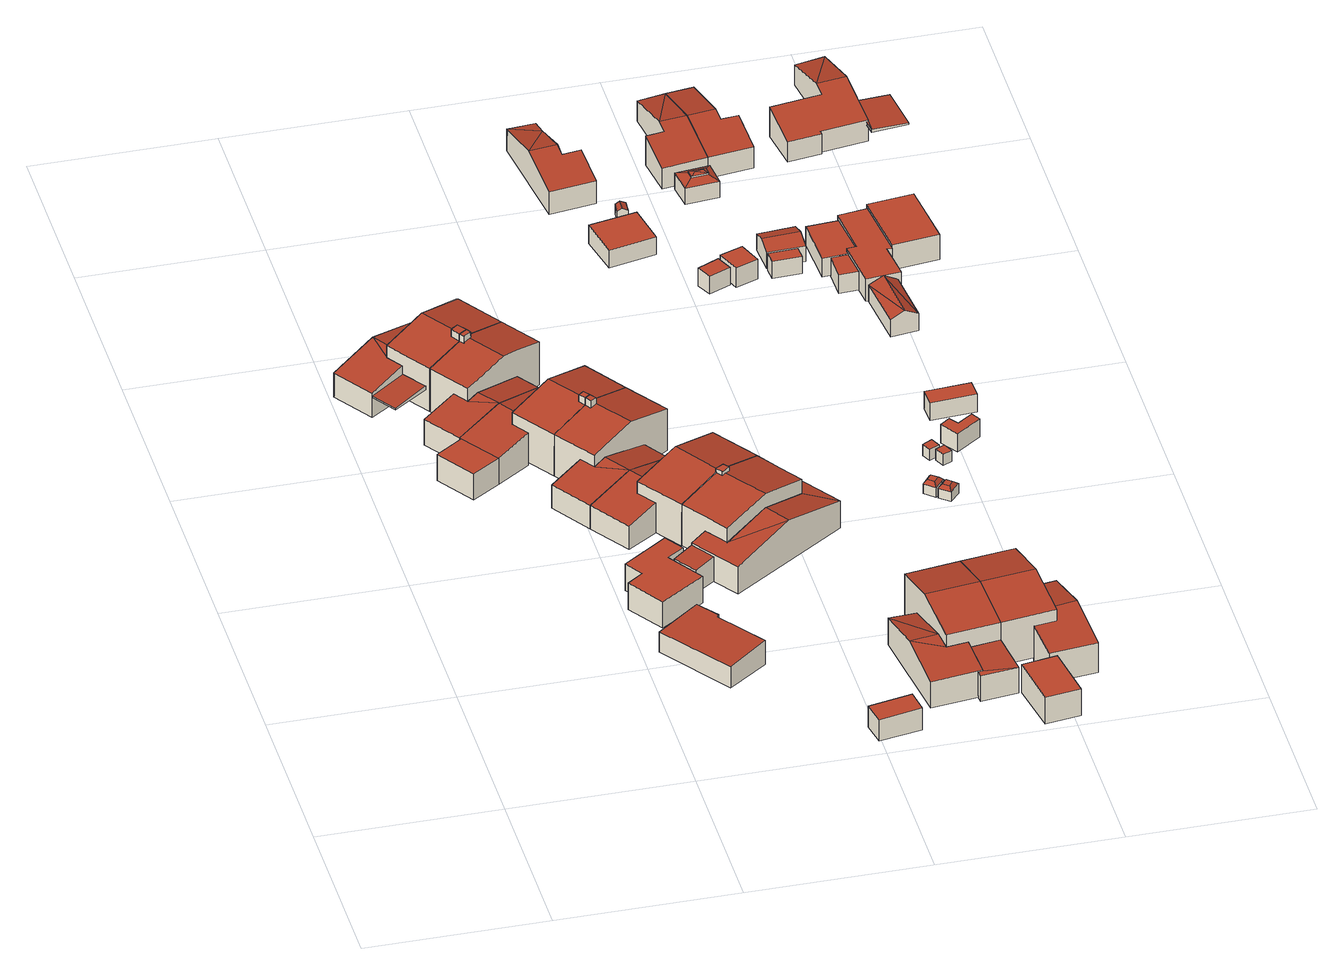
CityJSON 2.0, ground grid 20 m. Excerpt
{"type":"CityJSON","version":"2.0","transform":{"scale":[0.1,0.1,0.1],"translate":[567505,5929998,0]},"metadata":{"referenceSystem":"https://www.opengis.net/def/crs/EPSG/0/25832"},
"CityObjects":{
"building1":{"type":"Building","attributes":{"Grundfläche 2D":"46.793778","Grundhöhe NN":"1.252"},"children":["building1-1","building1-2"],"geometry":[{"type":"Solid","lod":"3","boundaries":[[[[0,1,2,3,4]],[[5,2,1]],[[2,5,6,7,8]],[[0,9,10,11,12,1]],[[5,1,12,13,14,6]],[[15,8,7,6,14,13]],[[3,2,8,15,16]],[[4,3,16,17,18,19]],[[9,0,4,19,18,17,11,10]],[[16,15,13,12,11,17]]]],"semantics":{"surfaces":[{"type":"RoofSurface"},{"type":"WallSurface"},{"type":"GroundSurface"}],"values":[[0,0,0,1,1,1,1,1,1,2]]}}]},
"building1-1":{"type":"BuildingInstallation","parents":["building1"],"geometry":[{"type":"MultiSurface","lod":"3","boundaries":[[[20,9,19,21]],[[18,22,21,19]],[[22,23,20,21]],[[23,10,9,20]],[[10,18,19,9]],[[10,23,22,18]]],"semantics":{"surfaces":[{"type":"RoofSurface"},{"type":"WallSurface"},{"type":"OuterCeilingSurface"}],"values":[0,1,1,1,1,2]}}]},
"building1-2":{"type":"BuildingInstallation","parents":["building1"],"geometry":[{"type":"MultiSurface","lod":"3","boundaries":[[[24,25,7,6]],[[26,14,6,7]],[[14,27,24,6]],[[27,28,25,24]],[[28,26,7,25]],[[28,27,14,26]]],"semantics":{"surfaces":[{"type":"RoofSurface"},{"type":"WallSurface"},{"type":"OuterCeilingSurface"}],"values":[0,1,1,1,1,2]}}]},
"building2":{"type":"Building","attributes":{"Grundfläche 2D":"67.089693","Grundhöhe NN":"1.091"},"geometry":[{"type":"Solid","lod":"3","boundaries":[[[[29,30,31,32]],[[33,34,35,36,37]],[[38,39,35,34,40,31,30]],[[32,31,41,42]],[[29,32,42,43]],[[30,29,43,44]],[[40,34,33,45,46]],[[31,40,46,41]],[[38,30,44,47]],[[39,38,47,48]],[[37,36,35,39,48,49]],[[33,37,49,45]],[[46,45,49,48,47,44,43,42,41]]]],"semantics":{"surfaces":[{"type":"RoofSurface"},{"type":"WallSurface"},{"type":"GroundSurface"}],"values":[[0,0,0,1,1,1,1,1,1,1,1,1,2]]}}]},
"building3":{"type":"Building","attributes":{"Grundfläche 2D":"42.608561","Grundhöhe NN":"1.207"},"geometry":[{"type":"Solid","lod":"3","boundaries":[[[[50,51,52,40,34]],[[53,54,55,34,33]],[[50,34,55]],[[33,34,40,56,57]],[[53,33,57,58]],[[50,55,54,53,58,59]],[[51,50,59,60]],[[52,51,60,61]],[[40,52,61,56]],[[59,58,57,56,61,60]]]],"semantics":{"surfaces":[{"type":"RoofSurface"},{"type":"WallSurface"},{"type":"GroundSurface"}],"values":[[0,0,0,1,1,1,1,1,1,2]]}}]},
"building4":{"type":"Building","attributes":{"Grundfläche 2D":"51.995971","Grundhöhe NN":"0.953"},"geometry":[{"type":"Solid","lod":"3","boundaries":[[[[62,63,64,65,66,67]],[[68,69,67,66]],[[69,70,62,67]],[[70,71,63,62]],[[71,72,64,63]],[[72,73,65,64]],[[73,68,66,65]],[[73,72,71,70,69,68]]]],"semantics":{"surfaces":[{"type":"RoofSurface"},{"type":"WallSurface"},{"type":"GroundSurface"}],"values":[[0,1,1,1,1,1,1,2]]}}]},
"building5":{"type":"Building","attributes":{"Grundfläche 2D":"43.677434","Grundhöhe NN":"1.065"},"geometry":[{"type":"Solid","lod":"3","boundaries":[[[[74,75,76,77,78,79,80,81]],[[82,83,80,79]],[[83,84,81,80]],[[84,85,74,81]],[[85,86,75,74]],[[86,87,76,75]],[[87,88,77,76]],[[88,89,78,77]],[[89,82,79,78]],[[82,89,88,87,86,85,84,83]]]],"semantics":{"surfaces":[{"type":"RoofSurface"},{"type":"WallSurface"},{"type":"GroundSurface"}],"values":[[0,1,1,1,1,1,1,1,1,2]]}}]},
"building6":{"type":"Building","attributes":{"Grundfläche 2D":"64.974846","Grundhöhe NN":"1.395"},"children":["building6-1"],"geometry":[{"type":"Solid","lod":"3","boundaries":[[[[90,91,92,93,94,95,96]],[[96,95,97,98,99,100,101,90]],[[102,103,98,97,95,94,93,104,105]],[[99,98,103,106]],[[107,91,90,101,100,99,106,108]],[[93,92,91,107,104]],[[104,107,108,106,103,102,105]]]],"semantics":{"surfaces":[{"type":"RoofSurface"},{"type":"WallSurface"},{"type":"GroundSurface"}],"values":[[0,0,1,1,1,1,2]]}}]},
"building6-1":{"type":"BuildingInstallation","parents":["building6"],"geometry":[{"type":"MultiSurface","lod":"3","boundaries":[[[109,110,111,112,113,114,115]],[[97,114,113,112,94,95]],[[115,114,97,116]],[[96,117,118,111,110,109,115,116]],[[112,111,118,94]]],"semantics":{"surfaces":[{"type":"RoofSurface"},{"type":"WallSurface"}],"values":[0,1,1,1,1]}}]},
"building7":{"type":"Building","attributes":{"Grundfläche 2D":"56.576692","Grundhöhe NN":"1.374"},"children":["building7-1"],"geometry":[{"type":"Solid","lod":"3","boundaries":[[[[119,120,98,97,95,121,122]],[[94,93,123,124,122,121,95]],[[105,104,93,94,95,97,98,103,102]],[[123,93,104,125]],[[120,119,122,124,123,125,126]],[[98,120,126,103]],[[104,105,102,103,126,125]]]],"semantics":{"surfaces":[{"type":"RoofSurface"},{"type":"WallSurface"},{"type":"GroundSurface"}],"values":[[0,0,1,1,1,1,2]]}}]},
"building7-1":{"type":"BuildingInstallation","parents":["building7"],"geometry":[{"type":"MultiSurface","lod":"3","boundaries":[[[112,127,128,129,114,113]],[[94,130,127,112]],[[127,130,131,121,132,129,128]],[[132,97,114,129]],[[94,112,113,114,97,95]]],"semantics":{"surfaces":[{"type":"RoofSurface"},{"type":"WallSurface"}],"values":[0,1,1,1,1]}}]},
"building8":{"type":"Building","attributes":{"Grundfläche 2D":"48.074471","Grundhöhe NN":"1.487"},"geometry":[{"type":"Solid","lod":"3","boundaries":[[[[133,134,135,136,137]],[[138,139,140,137,141]],[[133,137,140]],[[141,137,136,142,143]],[[138,141,143,144]],[[133,140,139,138,144,145]],[[134,133,145,146]],[[135,134,146,147]],[[136,135,147,142]],[[145,144,143,142,147,146]]]],"semantics":{"surfaces":[{"type":"RoofSurface"},{"type":"WallSurface"},{"type":"GroundSurface"}],"values":[[0,0,0,1,1,1,1,1,1,2]]}}]},
"building9":{"type":"Building","attributes":{"Grundfläche 2D":"43.930330","Grundhöhe NN":"1.509"},"geometry":[{"type":"Solid","lod":"3","boundaries":[[[[148,149,150,141,137]],[[151,152,153,148,137,136]],[[136,137,141,143,142]],[[151,136,142,154]],[[152,151,154,155]],[[153,152,155,156]],[[150,149,148,153,156,157]],[[141,150,157,143]],[[155,154,142,143,157,156]]]],"semantics":{"surfaces":[{"type":"RoofSurface"},{"type":"WallSurface"},{"type":"GroundSurface"}],"values":[[0,0,1,1,1,1,1,1,2]]}}]},
"building10":{"type":"Building","attributes":{"Grundfläche 2D":"61.136119","Grundhöhe NN":"1.465"},"children":["building10-1"],"geometry":[{"type":"Solid","lod":"3","boundaries":[[[[158,159,160,161,162,163]],[[158,164,165,160,159]],[[162,161,166,167]],[[164,158,163,162,167,168]],[[165,164,168,169]],[[161,160,165,169,166]],[[168,167,166,169]]]],"semantics":{"surfaces":[{"type":"RoofSurface"},{"type":"WallSurface"},{"type":"GroundSurface"}],"values":[[0,0,1,1,1,1,2]]}}]},
"building10-1":{"type":"BuildingInstallation","parents":["building10"],"geometry":[{"type":"MultiSurface","lod":"3","boundaries":[[[170,171,172,173]],[[173,172,163,158]],[[170,173,158,159]],[[171,170,159,174]],[[172,171,174,163]]],"semantics":{"surfaces":[{"type":"RoofSurface"},{"type":"WallSurface"}],"values":[0,1,1,1,1]}}]},
"building11":{"type":"Building","attributes":{"Grundfläche 2D":"61.189777","Grundhöhe NN":"1.533"},"children":["building11-1"],"geometry":[{"type":"Solid","lod":"3","boundaries":[[[[175,176,177,178,164,158]],[[179,176,175,158,163,162,180,181]],[[162,163,158,164,168,167]],[[181,180,162,167,145]],[[178,177,176,179,181,145,182]],[[164,178,182,168]],[[167,168,182,145]]]],"semantics":{"surfaces":[{"type":"RoofSurface"},{"type":"WallSurface"},{"type":"GroundSurface"}],"values":[[0,0,1,1,1,1,2]]}}]},
"building11-1":{"type":"BuildingInstallation","parents":["building11"],"geometry":[{"type":"MultiSurface","lod":"3","boundaries":[[[183,173,172,184]],[[184,172,163,185]],[[183,184,185,175]],[[173,183,175,158]],[[172,173,158,163]]],"semantics":{"surfaces":[{"type":"RoofSurface"},{"type":"WallSurface"}],"values":[0,1,1,1,1]}}]},
"building12":{"type":"Building","attributes":{"Grundfläche 2D":"12.673077","Grundhöhe NN":"0.783"},"geometry":[{"type":"Solid","lod":"3","boundaries":[[[[186,187,188,189]],[[190,191,189,188]],[[191,192,186,189]],[[192,193,187,186]],[[193,190,188,187]],[[193,192,191,190]]]],"semantics":{"surfaces":[{"type":"RoofSurface"},{"type":"WallSurface"},{"type":"GroundSurface"}],"values":[[0,1,1,1,1,2]]}}]},
"building13":{"type":"Building","attributes":{"Grundfläche 2D":"68.854658","Grundhöhe NN":"1.549"},"geometry":[{"type":"Solid","lod":"3","boundaries":[[[[194,195,196,197,198,199,200]],[[201,202,194,200,203,204]],[[198,197,196,156,205]],[[204,203,200,199,198,205,206]],[[201,204,206,207]],[[196,195,194,202,201,207,156]],[[206,205,156,207]]]],"semantics":{"surfaces":[{"type":"RoofSurface"},{"type":"WallSurface"},{"type":"GroundSurface"}],"values":[[0,0,1,1,1,1,2]]}}]},
"building14":{"type":"Building","attributes":{"Grundfläche 2D":"70.864703","Grundhöhe NN":"1.065"},"geometry":[{"type":"Solid","lod":"3","boundaries":[[[[208,209,210,211]],[[212,213,214,215,216]],[[216,217,218,219]],[[219,212,216]],[[217,220,221,218]],[[211,210,222,223]],[[208,211,223,224]],[[209,208,224,225]],[[213,226,222,210,214]],[[227,215,214,210,209,225]],[[217,216,215,227,228]],[[220,217,228,229]],[[221,220,229,230]],[[218,221,230,231]],[[212,219,218,231,232]],[[213,212,232,226]],[[223,222,226,232,231,230,229,228,227,225,224]]]],"semantics":{"surfaces":[{"type":"RoofSurface"},{"type":"WallSurface"},{"type":"GroundSurface"}],"values":[[0,0,0,0,0,1,1,1,1,1,1,1,1,1,1,1,2]]}}]},
"building15":{"type":"Building","attributes":{"Grundfläche 2D":"71.057177","Grundhöhe NN":"1.556"},"children":["building15-1"],"geometry":[{"type":"Solid","lod":"3","boundaries":[[[[203,200,233,234,235,236,204]],[[234,233,200,199,198,237,238]],[[198,199,200,203,204,239,240]],[[238,237,198,240,241]],[[235,234,238,241,242]],[[204,236,235,242,239]],[[240,239,242,241]]]],"semantics":{"surfaces":[{"type":"RoofSurface"},{"type":"WallSurface"},{"type":"GroundSurface"}],"values":[[0,0,1,1,1,1,2]]}}]},
"building15-1":{"type":"BuildingInstallation","parents":["building15"],"geometry":[{"type":"MultiSurface","lod":"3","boundaries":[[[243,244,245,246,247]],[[199,248,243,247]],[[233,249,245,244,243,248,250]],[[249,203,246,245]],[[246,203,200,199,247]]],"semantics":{"surfaces":[{"type":"RoofSurface"},{"type":"WallSurface"}],"values":[0,1,1,1,1]}}]},
"building16":{"type":"Building","attributes":{"Grundfläche 2D":"65.661235","Grundhöhe NN":"0.948"},"geometry":[{"type":"Solid","lod":"3","boundaries":[[[[251,252,253,254]],[[255,251,254,256]],[[257,258,259]],[[260,258,257]],[[261,262,263,264,260]],[[264,258,260]],[[255,256,265,266]],[[251,255,266,267]],[[252,251,267,268]],[[253,252,268,269]],[[257,259,270,271]],[[261,260,257,271,272]],[[254,262,261,272,265,256]],[[262,254,253,263]],[[263,253,269,273,264]],[[270,259,258,264,273]],[[271,270,273,269,268,267,266,265,272]]]],"semantics":{"surfaces":[{"type":"RoofSurface"},{"type":"WallSurface"},{"type":"GroundSurface"}],"values":[[0,0,0,0,0,0,1,1,1,1,1,1,1,1,1,1,2]]}}]},
"building17":{"type":"Building","attributes":{"Grundfläche 2D":"68.640039","Grundhöhe NN":"1.147"},"geometry":[{"type":"Solid","lod":"3","boundaries":[[[[274,275,276,277]],[[275,278,279,276]],[[278,275,274,280,281]],[[279,278,281,282]],[[277,276,279,282,283]],[[274,277,283,280]],[[281,280,283,282]]]],"semantics":{"surfaces":[{"type":"RoofSurface"},{"type":"WallSurface"},{"type":"GroundSurface"}],"values":[[0,0,1,1,1,1,2]]}}]},
"building18":{"type":"Building","attributes":{"Grundfläche 2D":"23.326765","Grundhöhe NN":"0.597"},"geometry":[{"type":"Solid","lod":"3","boundaries":[[[[284,285,286,287]],[[288,289,287,286]],[[289,290,284,287]],[[290,291,285,284]],[[291,288,286,285]],[[291,290,289,288]]]],"semantics":{"surfaces":[{"type":"RoofSurface"},{"type":"WallSurface"},{"type":"GroundSurface"}],"values":[[0,1,1,1,1,2]]}}]},
"building19":{"type":"Building","attributes":{"Grundfläche 2D":"24.722119","Grundhöhe NN":"1.664"},"geometry":[{"type":"Solid","lod":"3","boundaries":[[[[292,293,294,295]],[[296,297,295,294]],[[297,298,292,295]],[[298,299,293,292]],[[299,296,294,293]],[[299,298,297,296]]]],"semantics":{"surfaces":[{"type":"RoofSurface"},{"type":"WallSurface"},{"type":"GroundSurface"}],"values":[[0,1,1,1,1,2]]}}]},
"building20":{"type":"Building","attributes":{"Grundfläche 2D":"46.081010","Grundhöhe NN":"1.591"},"geometry":[{"type":"Solid","lod":"3","boundaries":[[[[300,301,302]],[[300,302,303]],[[304,305,306,307,303,308]],[[300,303,307]],[[302,301,309,310]],[[308,303,302,310,311]],[[304,308,311,312]],[[305,304,312,313]],[[306,305,313,314]],[[301,300,307,306,314,309]],[[313,312,311,310,309,314]]]],"semantics":{"surfaces":[{"type":"RoofSurface"},{"type":"WallSurface"},{"type":"GroundSurface"}],"values":[[0,0,0,0,1,1,1,1,1,1,2]]}}]},
"building21":{"type":"Building","attributes":{"Grundfläche 2D":"69.143709","Grundhöhe NN":"1.105"},"geometry":[{"type":"Solid","lod":"3","boundaries":[[[[279,315,316,276]],[[316,317,277,276]],[[315,279,282,318]],[[317,316,315,318,319]],[[277,317,319,283]],[[282,279,276,277,283]],[[319,318,282,283]]]],"semantics":{"surfaces":[{"type":"RoofSurface"},{"type":"WallSurface"},{"type":"GroundSurface"}],"values":[[0,0,1,1,1,1,2]]}}]},
"building22":{"type":"Building","attributes":{"Grundfläche 2D":"1.560124","Grundhöhe NN":"1.574"},"geometry":[{"type":"Solid","lod":"3","boundaries":[[[[320,321,322,323]],[[324,321,320,325]],[[326,327,323,322]],[[327,328,329,325,320,323]],[[329,330,324,325]],[[324,330,331,326,322,321]],[[330,329,328,327,326,331]]]],"semantics":{"surfaces":[{"type":"RoofSurface"},{"type":"WallSurface"},{"type":"GroundSurface"}],"values":[[0,0,1,1,1,1,2]]}}]},
"building23":{"type":"Building","attributes":{"Grundfläche 2D":"45.860162","Grundhöhe NN":"0.597"},"geometry":[{"type":"Solid","lod":"3","boundaries":[[[[332,333,334,335,336,337]],[[334,338,339,335]],[[338,334,333,340,341]],[[339,338,341,342]],[[336,335,339,342,343]],[[337,336,343,344]],[[332,337,344,345]],[[333,332,345,340]],[[343,342,341,340,345,344]]]],"semantics":{"surfaces":[{"type":"RoofSurface"},{"type":"WallSurface"},{"type":"GroundSurface"}],"values":[[0,0,1,1,1,1,1,1,2]]}}]},
"building24":{"type":"Building","attributes":{"Grundfläche 2D":"5.012165","Grundhöhe NN":"1.703"},"geometry":[{"type":"Solid","lod":"3","boundaries":[[[[346,347,348,349]],[[350,351,349,348]],[[351,352,346,349]],[[352,353,347,346]],[[353,350,348,347]],[[353,352,351,350]]]],"semantics":{"surfaces":[{"type":"RoofSurface"},{"type":"WallSurface"},{"type":"GroundSurface"}],"values":[[0,1,1,1,1,2]]}}]},
"building25":{"type":"Building","attributes":{"Grundfläche 2D":"2.468952","Grundhöhe NN":"1.197"},"geometry":[{"type":"Solid","lod":"3","boundaries":[[[[354,355,356,357]],[[355,358,359,356]],[[360,354,357,361]],[[358,360,361,359]],[[360,358,355,354]],[[362,363,357,356]],[[363,364,361,357]],[[364,365,359,361]],[[365,362,356,359]],[[365,364,363,362]]]],"semantics":{"surfaces":[{"type":"RoofSurface"},{"type":"WallSurface"},{"type":"GroundSurface"}],"values":[[0,0,0,0,0,1,1,1,1,2]]}}]},
"building26":{"type":"Building","attributes":{"Grundfläche 2D":"2.467844","Grundhöhe NN":"1.189"},"geometry":[{"type":"Solid","lod":"3","boundaries":[[[[366,367,368,369]],[[367,370,371,368]],[[372,366,369,373]],[[370,372,373,371]],[[372,370,367,366]],[[374,375,369,368]],[[375,376,373,369]],[[376,377,371,373]],[[377,374,368,371]],[[377,376,375,374]]]],"semantics":{"surfaces":[{"type":"RoofSurface"},{"type":"WallSurface"},{"type":"GroundSurface"}],"values":[[0,0,0,0,0,1,1,1,1,2]]}}]},
"building27":{"type":"Building","attributes":{"Grundfläche 2D":"7.542056","Grundhöhe NN":"1.699"},"geometry":[{"type":"Solid","lod":"3","boundaries":[[[[378,379,380,381]],[[382,383,381,380]],[[383,384,378,381]],[[384,385,379,378]],[[385,382,380,379]],[[385,384,383,382]]]],"semantics":{"surfaces":[{"type":"RoofSurface"},{"type":"WallSurface"},{"type":"GroundSurface"}],"values":[[0,1,1,1,1,2]]}}]},
"building28":{"type":"Building","attributes":{"Grundfläche 2D":"1.465827","Grundhöhe NN":"1.311"},"geometry":[{"type":"Solid","lod":"3","boundaries":[[[[386,387,388,389]],[[390,391,389,388]],[[391,392,386,389]],[[392,393,387,386]],[[393,390,388,387]],[[393,392,391,390]]]],"semantics":{"surfaces":[{"type":"RoofSurface"},{"type":"WallSurface"},{"type":"GroundSurface"}],"values":[[0,1,1,1,1,2]]}}]},
"building29":{"type":"Building","attributes":{"Grundfläche 2D":"1.386777","Grundhöhe NN":"1.341"},"geometry":[{"type":"Solid","lod":"3","boundaries":[[[[394,395,396,397]],[[398,399,397,396]],[[399,400,394,397]],[[400,401,395,394]],[[401,398,396,395]],[[401,400,399,398]]]],"semantics":{"surfaces":[{"type":"RoofSurface"},{"type":"WallSurface"},{"type":"GroundSurface"}],"values":[[0,1,1,1,1,2]]}}]},
"building30":{"type":"Building","attributes":{"Grundfläche 2D":"11.224703","Grundhöhe NN":"1.571"},"children":["building30-1"],"geometry":[{"type":"Solid","lod":"3","boundaries":[[[[402,403,404,405]],[[403,406,407,404]],[[408,402,405,409]],[[406,408,409,407]],[[406,403,402,408]],[[410,411,405,404]],[[411,412,409,405]],[[412,413,407,409]],[[413,410,404,407]],[[413,412,411,410]]]],"semantics":{"surfaces":[{"type":"RoofSurface"},{"type":"WallSurface"},{"type":"GroundSurface"}],"values":[[0,0,0,0,0,1,1,1,1,2]]}}]},
"building30-1":{"type":"BuildingInstallation","parents":["building30"],"geometry":[{"type":"MultiSurface","lod":"3","boundaries":[[[414,415,416]],[[414,417,415]],[[414,416,418]],[[419,418,417]],[[419,414,418]],[[419,417,414]],[[416,415,406,403]],[[418,416,403,402]],[[417,418,402,408]],[[415,417,408,406]]],"semantics":{"surfaces":[{"type":"RoofSurface"},{"type":"WallSurface"}],"values":[0,0,0,0,0,0,1,1,1,1]}}]},
"building31":{"type":"Building","attributes":{"Grundfläche 2D":"4.804934","Grundhöhe NN":"1.698"},"geometry":[{"type":"Solid","lod":"3","boundaries":[[[[420,421,422,423]],[[424,425,423,422]],[[425,426,420,423]],[[426,427,421,420]],[[427,424,422,421]],[[427,426,425,424]]]],"semantics":{"surfaces":[{"type":"RoofSurface"},{"type":"WallSurface"},{"type":"GroundSurface"}],"values":[[0,1,1,1,1,2]]}}]},
"building32":{"type":"Building","attributes":{"Grundfläche 2D":"5.594711","Grundhöhe NN":"1.317"},"geometry":[{"type":"Solid","lod":"3","boundaries":[[[[428,429,430,431,432,433]],[[434,435,433,432]],[[435,436,428,433]],[[436,437,429,428]],[[437,438,430,429]],[[439,434,432,431]],[[438,439,431,430]],[[439,438,437,436,435,434]]]],"semantics":{"surfaces":[{"type":"RoofSurface"},{"type":"WallSurface"},{"type":"GroundSurface"}],"values":[[0,1,1,1,1,1,1,2]]}}]},
"building33":{"type":"Building","attributes":{"Grundfläche 2D":"44.391232","Grundhöhe NN":"1.571"},"geometry":[{"type":"Solid","lod":"3","boundaries":[[[[440,441,442]],[[440,442,443]],[[444,445,443,442,446,447]],[[446,442,441,448,449]],[[447,446,449,450]],[[444,447,450,451]],[[445,444,451,452]],[[440,443,445,452,453]],[[441,440,453,448]],[[452,451,450,449,448,453]]]],"semantics":{"surfaces":[{"type":"RoofSurface"},{"type":"WallSurface"},{"type":"GroundSurface"}],"values":[[0,0,0,1,1,1,1,1,1,2]]}}]},
"building34":{"type":"Building","attributes":{"Grundfläche 2D":"14.028659","Grundhöhe NN":"1.680"},"geometry":[{"type":"Solid","lod":"3","boundaries":[[[[454,455,456,457]],[[458,454,457,459]],[[459,457,456,460,461]],[[458,459,461,462]],[[455,454,458,462,463]],[[456,455,463,460]],[[461,460,463,462]]]],"semantics":{"surfaces":[{"type":"RoofSurface"},{"type":"WallSurface"},{"type":"GroundSurface"}],"values":[[0,0,1,1,1,1,2]]}}]},
"building35":{"type":"Building","attributes":{"Grundfläche 2D":"10.816286","Grundhöhe NN":"1.422"},"geometry":[{"type":"Solid","lod":"3","boundaries":[[[[464,465,466,467]],[[468,469,467,466]],[[469,470,464,467]],[[470,471,465,464]],[[471,468,466,465]],[[471,470,469,468]]]],"semantics":{"surfaces":[{"type":"RoofSurface"},{"type":"WallSurface"},{"type":"GroundSurface"}],"values":[[0,1,1,1,1,2]]}}]},
"building36":{"type":"Building","attributes":{"Grundfläche 2D":"6.198789","Grundhöhe NN":"1.621"},"geometry":[{"type":"Solid","lod":"3","boundaries":[[[[472,473,474,475]],[[476,477,475,474]],[[477,478,472,475]],[[478,479,473,472]],[[479,476,474,473]],[[479,478,477,476]]]],"semantics":{"surfaces":[{"type":"RoofSurface"},{"type":"WallSurface"},{"type":"GroundSurface"}],"values":[[0,1,1,1,1,2]]}}]},
"building37":{"type":"Building","attributes":{"Grundfläche 2D":"46.258234","Grundhöhe NN":"1.589"},"geometry":[{"type":"Solid","lod":"3","boundaries":[[[[480,481,482,440,443]],[[483,484,485,480,443,445]],[[445,443,440,453,452]],[[483,445,452,486]],[[484,483,486,487]],[[485,484,487,488]],[[482,481,480,485,488,489]],[[440,482,489,453]],[[487,486,452,453,489,488]]]],"semantics":{"surfaces":[{"type":"RoofSurface"},{"type":"WallSurface"},{"type":"GroundSurface"}],"values":[[0,0,1,1,1,1,1,1,2]]}}]},
"building38":{"type":"Building","attributes":{"Grundfläche 2D":"20.817955","Grundhöhe NN":"1.702"},"geometry":[{"type":"Solid","lod":"3","boundaries":[[[[490,491,492,493,494,495]],[[492,491,496,497]],[[493,492,497,498]],[[494,493,498,499]],[[495,494,499,500]],[[490,495,500,501]],[[491,490,501,496]],[[500,499,498,497,496,501]]]],"semantics":{"surfaces":[{"type":"RoofSurface"},{"type":"WallSurface"},{"type":"GroundSurface"}],"values":[[0,1,1,1,1,1,1,2]]}}]},
"building39":{"type":"Building","attributes":{"Grundfläche 2D":"19.918576","Grundhöhe NN":"1.513"},"geometry":[{"type":"Solid","lod":"3","boundaries":[[[[502,503,504]],[[505,504,506]],[[502,504,505]],[[505,506,507]],[[506,504,503,508,509]],[[507,506,509,510]],[[502,505,507,510,511]],[[503,502,511,508]],[[509,508,511,510]]]],"semantics":{"surfaces":[{"type":"RoofSurface"},{"type":"WallSurface"},{"type":"GroundSurface"}],"values":[[0,0,0,0,1,1,1,1,2]]}}]},
"building40":{"type":"Building","attributes":{"Grundfläche 2D":"40.688140","Grundhöhe NN":"1.642"},"geometry":[{"type":"Solid","lod":"3","boundaries":[[[[512,513,514,515,516,517,518,519,520]],[[515,514,521,522]],[[516,515,522,523]],[[517,516,523,524]],[[518,517,524,525]],[[526,520,519,518,525,527]],[[512,520,526,528]],[[513,512,528,529]],[[514,513,529,521]],[[521,529,528,526,527,525,524,523,522]]]],"semantics":{"surfaces":[{"type":"RoofSurface"},{"type":"WallSurface"},{"type":"GroundSurface"}],"values":[[0,1,1,1,1,1,1,1,1,2]]}}]},
"building41":{"type":"Building","attributes":{"Grundfläche 2D":"39.298328","Grundhöhe NN":"1.688"},"geometry":[{"type":"Solid","lod":"3","boundaries":[[[[530,531,532,533]],[[531,530,534,535]],[[532,531,535,536]],[[533,532,536,537]],[[530,533,537,534]],[[535,534,537,536]]]],"semantics":{"surfaces":[{"type":"RoofSurface"},{"type":"WallSurface"},{"type":"GroundSurface"}],"values":[[0,1,1,1,1,2]]}}]},
"building42":{"type":"Building","attributes":{"Grundfläche 2D":"65.913707","Grundhöhe NN":"1.551"},"children":["building42-1"],"geometry":[{"type":"Solid","lod":"3","boundaries":[[[[538,539,540]],[[541,539,538]],[[542,543,544,541,538,545,546,547,548]],[[545,538,540,549,550]],[[546,545,550,551]],[[547,546,551,552]],[[548,547,552,553]],[[542,548,553,554]],[[543,542,554,555,556,557,558,544]],[[541,544,558,557,556,559,539]],[[540,539,559,549]],[[556,555,554,553,552,551,550,549,559]]]],"semantics":{"surfaces":[{"type":"RoofSurface"},{"type":"WallSurface"},{"type":"GroundSurface"}],"values":[[0,0,0,1,1,1,1,1,1,1,1,2]]}}]},
"building42-1":{"type":"BuildingInstallation","parents":["building42"],"geometry":[{"type":"MultiSurface","lod":"3","boundaries":[[[560,558,561]],[[562,563,564,558,560]],[[565,557,558,564]],[[557,566,561,558]],[[566,567,560,561]],[[567,568,562,560]],[[568,569,563,562]],[[569,565,564,563]],[[565,569,568,567,566,557]]],"semantics":{"surfaces":[{"type":"RoofSurface"},{"type":"WallSurface"},{"type":"OuterCeilingSurface"}],"values":[0,0,1,1,1,1,1,1,2]}}]}
},
"vertices":[
[70,708,53],[58,726,53],[52,760,56],[3,727,43],[32,683,43],[69,734,56],[118,767,43],[102,791,43],[101,793,43],[70,708,43],[70,708,38],[70,708,13],[58,726,13],[118,767,13],[118,767,41],[101,793,13],[3,727,13],[32,683,13],[32,683,38],[32,683,40],
[88,682,43],[50,656,40],[50,656,38],[88,682,38],
[146,786,43],[130,810,43],[102,791,41],[146,786,41],[130,810,41],
[98,521,44],[129,541,44],[100,583,44],[70,563,44],[198,652,43],[149,619,55],[167,592,55],[199,614,47],[216,625,43],[166,566,52],[154,584,52],[99,585,44],[100,583,11],[70,563,11],[98,521,11],[129,541,11],[198,652,11],[99,585,11],[166,566,11],[154,584,11],[216,625,11],
[120,634,52],[109,650,52],[72,625,44],[182,676,43],[165,664,47],[132,642,55],[99,585,12],[198,652,12],[182,676,12],[120,634,12],[109,650,12],[72,625,12],
[316,174,40],[279,227,39],[281,229,40],[264,253,39],[217,221,35],[272,143,36],[217,221,10],[272,143,10],[316,174,10],[279,227,10],[281,229,10],[264,253,10],
[230,259,44],[280,292,44],[254,332,44],[273,345,44],[259,366,44],[209,332,44],[222,312,44],[204,299,44],[209,332,11],[222,312,11],[204,299,11],[230,259,11],[280,292,11],[254,332,11],[273,345,11],[259,366,11],
[102,756,80],[58,726,68],[70,708,68],[91,677,68],[128,702,78],[135,707,80],[129,717,80],[137,708,80],[181,738,68],[148,787,68],[146,786,69],[118,767,76],[137,708,14],[181,738,14],[91,677,14],[135,707,14],[148,787,14],[58,726,14],[146,786,14],
[129,717,87],[123,713,87],[122,712,87],[128,702,87],[135,707,87],[137,708,87],[130,718,87],[130,718,80],[123,713,79],[122,712,78],
[182,676,76],[210,695,68],[139,702,80],[165,664,80],[120,634,68],[132,642,71],[120,634,14],[210,695,14],
[132,697,87],[132,698,87],[140,703,87],[132,697,78],[132,698,79],[140,703,80],
[217,491,53],[206,507,53],[170,483,44],[199,439,44],[249,472,57],[279,533,41],[263,522,46],[230,500,57],[297,505,41],[199,439,15],[297,505,15],[279,533,15],[217,491,15],[206,507,15],[170,483,15],
[265,448,57],[296,469,47],[313,481,41],[229,394,44],[262,416,52],[248,437,52],[229,394,15],[262,416,15],[248,437,15],[313,481,15],
[231,568,80],[226,575,80],[199,614,80],[154,584,67],[186,537,67],[225,564,78],[276,598,67],[245,645,67],[154,584,15],[186,537,15],[276,598,15],[245,645,15],
[226,575,87],[220,570,87],[225,564,87],[231,568,87],[220,570,79],
[236,561,80],[263,522,80],[279,533,75],[308,552,67],[230,500,71],[206,507,67],[217,491,67],[308,552,15],
[236,561,87],[229,557,87],[229,557,78],
[444,28,35],[440,54,35],[392,46,34],[397,20,34],[392,46,8],[397,20,8],[444,28,8],[440,54,8],
[296,469,80],[265,448,72],[248,437,67],[262,416,67],[282,387,67],[325,417,79],[329,419,80],[343,501,67],[313,481,75],[334,422,79],[377,451,67],[282,387,15],[377,451,15],[343,501,15],
[278,310,39],[300,325,42],[283,350,42],[261,335,39],[317,336,49],[300,361,49],[283,350,45],[319,298,45],[383,341,62],[447,384,45],[411,400,49],[365,368,62],[411,437,45],[394,425,49],[283,350,11],[261,335,11],[278,310,11],[300,325,11],[300,361,11],[319,298,11],[447,384,11],[411,437,11],[394,425,11],[411,400,11],[317,336,11],
[334,412,80],[365,368,80],[411,400,67],[394,425,67],[300,361,67],[317,336,67],[377,451,16],[282,387,16],[317,336,16],[411,400,16],
[330,410,84],[331,410,84],[339,416,84],[334,422,84],[325,417,84],[330,410,79],[339,416,79],[331,410,79],
[554,65,41],[547,113,43],[512,108,43],[517,68,41],[513,60,41],[512,67,41],[446,179,42],[485,125,53],[477,183,40],[454,120,53],[461,61,42],[517,68,42],[512,108,50],[488,105,50],[512,67,9],[513,60,9],[554,65,9],[547,113,9],[512,108,9],[477,183,9],[446,179,9],[461,61,9],[488,105,9],
[473,218,65],[480,162,78],[540,169,78],[533,226,65],[488,105,65],[547,113,65],[473,218,11],[488,105,11],[547,113,11],[533,226,11],
[607,16,39],[597,75,41],[558,69,41],[568,10,39],[558,69,6],[568,10,6],[607,16,6],[597,75,6],
[379,882,39],[370,927,40],[317,917,40],[327,871,39],[317,917,17],[327,871,17],[379,882,17],[370,927,17],
[309,1079,46],[307,1099,42],[276,1095,43],[284,1035,56],[342,984,44],[337,1028,53],[316,1025,53],[315,1039,56],[291,977,44],[307,1099,16],[276,1095,16],[291,977,16],[342,984,16],[337,1028,16],[316,1025,16],
[608,121,65],[600,177,78],[593,234,65],[608,121,11],[593,234,11],
[360,949,31],[361,962,31],[356,962,28],[355,949,28],[367,962,28],[366,948,28],[356,962,16],[355,949,16],[360,949,16],[366,948,16],[367,962,16],[361,962,16],
[589,78,43],[642,84,43],[635,144,55],[605,139,55],[608,121,51],[583,118,51],[628,203,40],[598,199,40],[642,84,6],[628,203,6],[598,199,6],[608,121,6],[583,118,6],[589,78,6],
[439,812,39],[431,830,39],[407,819,39],[415,802,39],[407,819,17],[415,802,17],[439,812,17],[431,830,17],
[554,416,28],[548,421,28],[543,420,24],[554,410,24],[553,428,28],[553,433,24],[560,423,28],[565,423,24],[543,420,12],[554,410,12],[565,423,12],[553,433,12],
[567,405,28],[561,410,28],[556,409,24],[567,400,24],[566,417,28],[566,422,24],[572,412,28],[578,412,24],[556,409,12],[567,400,12],[578,412,12],[566,422,12],
[469,816,41],[459,842,41],[434,833,41],[444,807,41],[434,833,17],[444,807,17],[469,816,17],[459,842,17],
[569,489,27],[558,483,27],[563,473,27],[574,478,27],[563,473,13],[574,478,13],[569,489,13],[558,483,13],
[584,466,27],[579,477,27],[569,472,27],[574,461,27],[569,472,13],[574,461,13],[584,466,13],[579,477,13],
[457,973,40],[438,971,40],[429,960,36],[466,964,36],[437,980,40],[425,989,36],[456,982,40],[463,993,36],[429,960,16],[466,964,16],[463,993,16],[425,989,16],
[444,976,44],[437,980,42],[438,971,42],[456,982,42],[457,973,42],[452,977,44],
[515,814,38],[514,829,38],[482,828,38],[483,813,38],[482,828,17],[483,813,17],[515,814,17],[514,829,17],
[594,480,36],[622,500,36],[616,510,36],[599,498,36],[592,508,36],[581,500,36],[592,508,13],[581,500,13],[594,480,13],[622,500,13],[616,510,13],[599,498,13],
[447,1117,42],[417,1113,41],[425,1054,55],[455,1057,55],[413,992,42],[462,999,42],[427,1040,52],[407,1037,52],[417,1113,16],[427,1040,16],[407,1037,16],[413,992,16],[462,999,16],[447,1117,16],
[522,850,43],[521,868,37],[480,865,37],[481,848,43],[523,833,37],[482,831,37],[480,865,17],[482,831,17],[523,833,17],[521,868,17],
[630,542,36],[629,563,36],[579,560,36],[580,539,36],[579,560,14],[580,539,14],[630,542,14],[629,563,14],
[564,774,39],[561,805,39],[542,804,39],[543,773,39],[542,804,16],[543,773,16],[564,774,16],[561,805,16],
[486,1061,55],[481,1101,46],[478,1121,42],[512,1005,42],[507,1049,52],[488,1047,52],[512,1005,16],[507,1049,16],[488,1047,16],[478,1121,16],
[571,810,40],[565,863,40],[530,861,40],[533,803,40],[561,805,40],[560,809,40],[565,863,17],[530,861,17],[533,803,17],[561,805,17],[560,809,17],[571,810,17],
[606,692,36],[600,756,36],[585,754,44],[591,690,44],[569,753,36],[576,688,36],[600,756,15],[569,753,15],[576,688,15],[606,692,15],
[599,798,44],[605,798,44],[597,871,44],[565,867,44],[571,810,44],[560,809,44],[566,753,44],[569,753,44],[604,756,44],[597,871,16],[565,867,16],[571,810,16],[560,809,16],[566,753,16],[604,756,16],[569,753,16],[599,798,16],[605,798,16],
[605,798,48],[656,804,48],[648,879,48],[597,873,48],[605,798,17],[656,804,17],[648,879,17],[597,873,17],
[595,1077,57],[620,1140,42],[587,1135,41],[628,1081,57],[584,1015,42],[634,1022,42],[636,1022,42],[597,1062,53],[541,1054,53],[548,1007,41],[585,1012,41],[587,1135,16],[597,1062,16],[541,1054,16],[548,1007,16],[585,1012,16],[584,1015,16],[634,1022,16],[636,1022,16],[636,1022,37],[636,1022,41],[620,1140,16],
[636,1007,41],[634,1022,41],[676,1012,39],[669,1064,39],[631,1059,41],[631,1059,37],[634,1022,37],[636,1007,37],[676,1012,37],[669,1064,37]
]}
